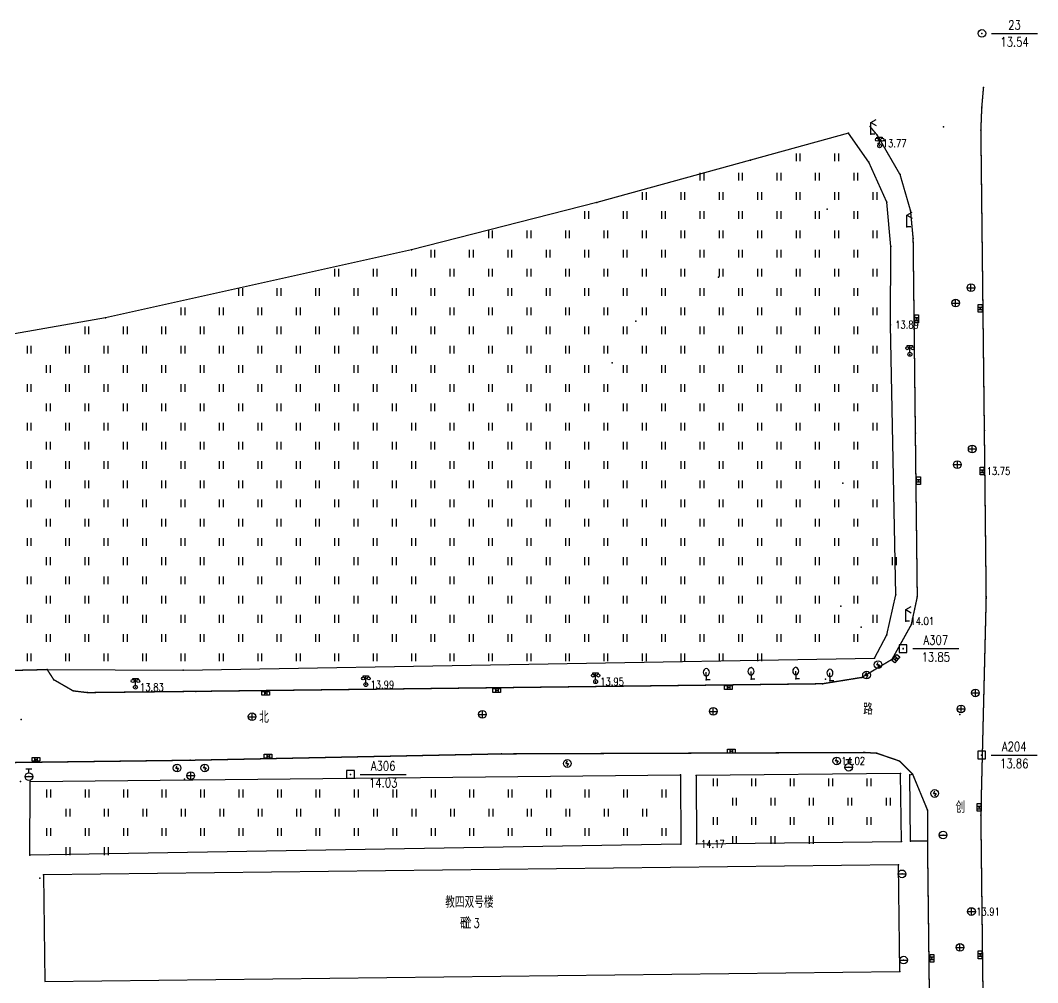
# Model space of a CAD drawing. Extents: x 953 to 1488, y 1110 to 1509.
# Drawn here: x 1354.7 to 1487, y 1383.7 to 1508.8 of the extents above; entities that cross this region are included whole.
import ezdxf
from ezdxf.enums import TextEntityAlignment as Align

# ---------------------------------------------------------------- set-up
doc = ezdxf.new("R2010")
doc.units = 0
doc.header["$LTSCALE"] = 0.5
doc.header["$PDSIZE"] = 0.2
doc.layers.get('0').update_dxf_attribs({"linetype": 'CONTINUOUS'})
for name, color, linetype in [('DLDW', 11, 'CONTINUOUS'), ('DLSS', 4, 'CONTINUOUS'), ('GCD', 1, 'CONTINUOUS'), ('GXYZ', 2, 'CONTINUOUS'), ('JMD', 6, 'CONTINUOUS'), ('KZD', 1, 'CONTINUOUS'), ('SXSS', 5, 'CONTINUOUS'), ('ZBTZ', 3, 'CONTINUOUS'), ('ZDH', 1, 'CONTINUOUS')]:
    doc.layers.add(name, color=color, linetype=linetype)
doc.styles.add('HZ', font='rs.shx', dxfattribs={"width": 0.8, "bigfont": 'hztxt.shx'})
doc.linetypes.add('1161', pattern='A,0,[149,AAA.SHX,S=0.15,R=0,X=0,Y=0],-1.6', length=1.6)

# ---------------------------------------------------------------- blocks, each defined once
blk = doc.blocks.new('gc097')
for p, q in [((-0.7, 2), (-0.7, 2.3)), ((-0.7, 2.3), (0.7, 2.3)), ((0, 0.5), (0, 2.3)), ((0.7, 2.3), (0.7, 2))]:
    blk.add_line(p, q)
for centre, radius in [((-0.7, 1.6), 0.4), ((0, 0), 0.5), ((0.73, 1.6), 0.4)]:
    blk.add_circle(centre, radius)
blk = doc.blocks.new('gc052')
for p, q in [((0, 3), (1.39, 3.8)), ((0, 3), (1.39, 2.2)), ((0, 0), (0, 3)), ((1, 0), (0, 0))]:
    blk.add_line(p, q)
blk = doc.blocks.new('gc133')
for p, q in [((-1, 0), (1, 0)), ((-0.8, 2), (0.8, 2)), ((0, 1), (0, 2))]:
    blk.add_line(p, q)
blk.add_circle((0, 0), 1)
blk = doc.blocks.new('gc042')
blk.add_line((-1, 0), (1, 0))
blk.add_circle((0, 0), 1)
blk = doc.blocks.new('gc041')
for p, q in [((-1, 0.5), (1, 0.5)), ((-1, -0.5), (-1, 0.5)), ((-0.33, 0.5), (-0.33, -0.5)), ((0.33, 0.5), (0.33, -0.5)), ((1, 0.5), (1, -0.5)), ((1, -0.5), (-1, -0.5))]:
    blk.add_line(p, q)
blk = doc.blocks.new('gc043')
for p, q in [((-1, 0), (1, 0)), ((0, -1), (0, 1))]:
    blk.add_line(p, q)
blk.add_circle((0, 0), 1)
blk = doc.blocks.new('gc050')
for p, q in [((-0.35, 0), (0.05, 0.69)), ((-0.35, 0), (0.35, 0)), ((0.35, 0), (-0.06, -0.69))]:
    blk.add_line(p, q)
blk.add_circle((0, 0), 1)
blk = doc.blocks.new('gc143')
for p, q in [((0, 1), (0, 2)), ((0, 1), (0, 0)), ((1, 0), (0, 0))]:
    blk.add_line(p, q)
for centre, start, end in [((0.225, 2), 102.68038, 257.31962), ((-0.225, 2), 282.68038, 77.31962)]:
    blk.add_arc(centre, 1.025, start, end)
blk = doc.blocks.new('GC200')
at = {"linetype": 'Continuous', "const_width": 0.2, "flags": 128}
blk.add_lwpolyline([(-0.1, 0, 1), (0.1, 0, 1)], format="xyb", close=True, dxfattribs=at)
blk = doc.blocks.new('gc257')
blk.add_circle((0, 0), 1)
blk.add_point((0, 0))
blk = doc.blocks.new('gc323')
at = {"flags": 128}
for points in [[(-0.5, 0), (-0.5, 2)], [(0.5, 0), (0.5, 2)]]:
    blk.add_lwpolyline(points, dxfattribs=at)
blk = doc.blocks.new('gc261')
blk.add_lwpolyline([(-1, -1), (1, -1), (1, 1), (-1, 1)], close=True)
blk.add_point((0, 0))

msp = doc.modelspace()

# ---------------------------------------------------------------- linework, layer by layer
at = {"layer": 'DLSS', "linetype": 'Continuous', "const_width": 0.175, "flags": 128}
for points in [[(1480.04, 1455.48), (1479.59, 1494.5), (1479.7, 1497.43), (1479.93, 1500.09)], [(1471.07, 1455.12), (1470.78, 1480.43), (1470.44, 1484.05), (1469.08, 1488.74), (1466.12, 1493.86), (1465.18, 1494.98)], [(1480.04, 1455.48), (1480.28, 1433.69), (1479.59, 1405.43), (1481.85, 1213.92)], [(1216.91, 1400.79), (1219.98, 1407.4), (1229.42, 1410.8), (1250.92, 1411.11), (1311.19, 1411.75), (1376.78, 1412.59), (1417.27, 1413.42), (1464.48, 1413.6), (1466.04, 1413.51), (1469.01, 1412.49), (1470.72, 1410.79), (1472.65, 1406.1), (1472.65, 1402.07), (1472.92, 1379.64)]]:
    msp.add_lwpolyline(points, dxfattribs=at)
at = {"layer": 'DLSS', "linetype": 'Continuous', "const_width": 0.175}
msp.add_lwpolyline([(1312.17, 1420.88), (1342.36, 1421.26), (1344.89, 1422.42), (1346.16, 1424.1), (1358.18, 1424.38), (1359.03, 1423.07), (1361.56, 1421.61), (1363.41, 1421.39), (1377.49, 1421.55), (1459.01, 1422.54), (1464.1, 1423.36), (1468.03, 1425.71), (1470.54, 1430.22), (1471.32, 1433.84), (1471.07, 1455.12)], dxfattribs=at)
at = {"layer": 'JMD', "linetype": 'Continuous', "flags": 128}
msp.add_lwpolyline([(1469.04, 1385.14), (1468.89, 1399.01), (1357.71, 1397.71), (1357.85, 1383.84), (1469.04, 1385.14)], dxfattribs=at)
msp.add_lwpolyline([(1469.04, 1385.14), (1468.89, 1399.01), (1357.71, 1397.71), (1357.85, 1383.84), (1469.04, 1385.14)], close=True, dxfattribs=at)
at = {"layer": 'KZD', "linetype": 'Continuous'}
for p, q in [((1480.97, 1507.1), (1486.97, 1507.1)), ((1470.73, 1427.12), (1476.73, 1427.12)), ((1480.93, 1413.27), (1486.93, 1413.27)), ((1398.87, 1410.76), (1404.87, 1410.76))]:
    msp.add_line(p, q, dxfattribs=at)
at = {"layer": 'ZBTZ', "linetype": '1161', "flags": 128}
for points, elevation in [([(1263.62, 1454.82), (1263.76, 1453.1), (1263.64, 1451.38), (1263.26, 1449.65), (1261.82, 1446.54), (1260.73, 1445.12), (1259.13, 1443.64), (1257.21, 1442.44), (1255.4, 1441.71), (1252.95, 1441.23), (1238.35, 1441.23), (1238.68, 1422.98), (1300.54, 1423.7), (1346.16, 1424.1), (1358.18, 1424.38), (1375.85, 1424.32), (1465.77, 1425.88), (1467.37, 1428.92), (1468.51, 1434.12), (1467.84, 1469.22), (1467.89, 1479.38), (1467.38, 1485.16), (1465, 1490.37), (1462.39, 1494.15), (1449.62, 1490.62), (1429.63, 1485.1), (1405.55, 1478.96), (1365.77, 1470.11), (1319.37, 1461.96), (1282.45, 1456.92), (1263.62, 1454.82)], 10.8), ([(1442.57, 1410.59), (1442.59, 1401.71), (1469.26, 1402.03), (1469.14, 1410.86)], 14.03)]:
    msp.add_lwpolyline(points, close=True, dxfattribs=dict(at, elevation=elevation))
for points in [[(1355.98, 1409.81), (1440.53, 1410.69), (1440.59, 1401.69), (1355.9, 1400.27)], [(1472.65, 1402.07), (1470.46, 1402.06), (1470.37, 1410.69), (1470.72, 1410.79), (1472.65, 1406.1), (1472.65, 1402.07)]]:
    msp.add_lwpolyline(points, close=True, dxfattribs=at)
at = {"layer": 'ZDH', "linetype": 'Continuous'}
for p in [(1479.93, 1500.09, 13.53), (1479.7, 1497.43, 13.56), (1465.18, 1494.98, 13.61), (1474.74, 1494.95, 13.67), (1462.39, 1494.15, 13.83), (1465.3, 1494.02, 13.77), (1466.12, 1493.86, 13.62), (1479.59, 1494.5, 13.56), (1466.23, 1492.8, 13.77), (1466.42, 1492.48, 13.77), (1449.62, 1490.62, 14.42), (1465, 1490.37, 13.86), (1469.08, 1488.74, 13.62), (1429.63, 1485.1, 14.65), (1459.59, 1484.25, 14.88), (1467.38, 1485.16, 13.82), (1470.44, 1484.05, 13.64), (1469.98, 1481.96, 13.82), (1470.78, 1480.43, 13.66), (1405.55, 1478.96, 14.95), (1467.89, 1479.38, 13.83), (1445.48, 1475.41, 15.44), (1478.3, 1474.04, 13.7), (1476.31, 1472.04, 13.74), (1479.5, 1471.35, 13.68), (1365.77, 1470.11, 15.39), (1471.25, 1469.99, 13.7), (1434.73, 1469.69, 15.54), (1467.84, 1469.22, 13.89), (1470.36, 1465.37, 13.86), (1431.64, 1464.27, 15.67), (1480.04, 1455.48, 13.72), (1471.07, 1455.12, 13.73), (1478.46, 1453.07, 13.76), (1476.53, 1451.03, 13.8), (1479.74, 1450.19, 13.74), (1461.62, 1448.6, 15.53), (1471.49, 1448.94, 13.75), (1468.51, 1434.12, 14), (1471.32, 1433.84, 13.81), (1480.28, 1433.69, 13.8), (1461.37, 1432.62, 15.93), (1469.82, 1430.68, 14.01), (1470.54, 1430.22, 13.86), (1464.04, 1429.89, 14.66), (1467.37, 1428.92, 14.03), (1469.48, 1427.1, 13.85), (1469.5, 1427.12, 13.85), (1465.77, 1425.88, 13.98), (1466.22, 1425.02, 13.93), (1468.03, 1425.71, 13.81), (1468.54, 1425.8, 13.83), (1358.18, 1424.38, 13.64), (1375.85, 1424.32, 13.92), (1464.72, 1423.67, 13.88), (1359.03, 1423.07, 13.55), (1369.65, 1422.09, 13.83), (1399.62, 1422.43, 13.98), (1429.49, 1422.81, 13.95), (1443.88, 1423.03, 13.11), (1449.7, 1423.14, 13.18), (1455.52, 1423.18, 13.22), (1459.01, 1422.54, 13.86), (1459.39, 1423.12, 17.2), (1459.96, 1422.94, 13.44), (1464.1, 1423.36, 13.87), (1361.56, 1421.61, 13.55), (1363.41, 1421.39, 13.58), (1377.49, 1421.55, 13.77), (1386.58, 1421.3, 13.8), (1416.64, 1421.67, 13.82), (1446.76, 1422.05, 13.81), (1478.88, 1421.35, 13.95), (1384.82, 1418.25, 13.87), (1414.77, 1418.56, 13.91), (1444.79, 1418.95, 13.9), (1476.87, 1418.52, 13.96), (1477.01, 1419.27, 13.99), (1354.78, 1417.88, 13.5), (1386.9, 1413.12, 13.8), (1417.27, 1413.42, 13.85), (1447.13, 1413.77, 13.84), (1464.48, 1413.6, 13.86), (1466.04, 1413.51, 13.87), (1479.66, 1413.24, 13.88), (1479.68, 1413.26, 13.86), (1356.71, 1412.71, 13.49), (1375.07, 1411.58, 13.9), (1376.78, 1412.59, 13.77), (1378.67, 1411.6, 13.93), (1425.8, 1412.17, 14.02), (1460.85, 1412.51, 14.02), (1462.41, 1411.68, 13.13), (1469.01, 1412.49, 13.89), (1355.8, 1410.46, 12.83), (1376.85, 1410.59, 13.92), (1440.53, 1410.69, 14.02), (1442.57, 1410.59, 14.03), (1469.14, 1410.86, 13.99), (1470.37, 1410.69, 13.99), (1470.72, 1410.79, 13.87), (1354.7, 1409.82, 13.6), (1355.98, 1409.81, 13.61), (1376.02, 1410.14, 13.93), (1473.59, 1408.27, 13.86), (1479.37, 1406.46, 13.82), (1472.65, 1406.1, 13.86), (1479.59, 1405.43, 13.81), (1474.68, 1402.87, 13.84), (1440.59, 1401.69, 14.16), (1442.59, 1401.71, 14.17), (1469.26, 1402.03, 14.15), (1470.46, 1402.06, 14.13), (1472.65, 1402.07, 13.84), (1355.9, 1400.27, 14.2), (1468.89, 1399.01, 14.33), (1357.22, 1397.27, 14.32), (1357.71, 1397.71, 19.72), (1469.34, 1397.82, 14.35), (1478.37, 1392.92, 13.91), (1476.87, 1388.25, 13.95), (1469.54, 1386.61, 14.35), (1473.23, 1386.85, 13.92), (1479.48, 1387.29, 13.87), (1469.04, 1385.14, 14.35)]:
    msp.add_point(p, dxfattribs=at)

# ---------------------------------------------------------------- block references
at = {"layer": 'DLDW', "linetype": 'Continuous', "xscale": 0.5, "yscale": 0.5}
for p in [(1466.42, 1492.48, 13.77), (1470.36, 1465.37, 13.86), (1399.62, 1422.43, 13.98), (1429.49, 1422.81, 13.95), (1369.65, 1422.09, 13.83)]:
    msp.add_blockref('gc097', p, dxfattribs=at)
at = {"layer": 'DLSS', "linetype": 'Continuous', "xscale": 0.5, "yscale": 0.5}
for p in [(1465.3, 1494.02, 13.77), (1469.98, 1481.96, 13.82), (1469.82, 1430.68, 14.01)]:
    msp.add_blockref('gc052', p, dxfattribs=at)
at = {"layer": 'GCD', "linetype": 'Continuous'}
ref = msp.add_blockref('GC200', (1466.23, 1492.8, 13.77), dxfattribs=dict(at, xscale=0.5, yscale=0.5, zscale=0.5))
ref.add_attrib('height', '13.77', dxfattribs={"linetype": 'Continuous', "height": 1, "style": 'HZ', "width": 0.8}).set_placement((1466.83, 1492.8, 13.77), align=Align.MIDDLE_LEFT)
ref = msp.add_blockref('GC200', (1467.84, 1469.22, 13.89), dxfattribs=dict(at, xscale=0.5, yscale=0.5, zscale=0.5))
ref.add_attrib('height', '13.89', dxfattribs={"linetype": 'Continuous', "height": 1, "style": 'HZ', "width": 0.8}).set_placement((1468.44, 1469.22, 13.89), align=Align.MIDDLE_LEFT)
ref = msp.add_blockref('GC200', (1479.74, 1450.19, 13.74), dxfattribs=dict(at, xscale=0.5, yscale=0.5, zscale=0.5))
ref.add_attrib('height', '13.75', dxfattribs={"linetype": 'Continuous', "height": 1, "style": 'HZ', "width": 0.8}).set_placement((1480.34, 1450.19, 13.74), align=Align.MIDDLE_LEFT)
ref = msp.add_blockref('GC200', (1469.82, 1430.68, 14.01), dxfattribs=dict(at, xscale=0.5, yscale=0.5, zscale=0.5))
ref.add_attrib('height', '14.01', dxfattribs={"linetype": 'Continuous', "height": 1, "style": 'HZ', "width": 0.8}).set_placement((1470.42, 1430.68, 14.01), align=Align.MIDDLE_LEFT)
ref = msp.add_blockref('GC200', (1369.65, 1422.09, 13.83), dxfattribs=dict(at, xscale=0.5, yscale=0.5, zscale=0.5))
ref.add_attrib('height', '13.83', dxfattribs={"linetype": 'Continuous', "height": 1, "style": 'HZ', "width": 0.8}).set_placement((1370.25, 1422.09, 13.83), align=Align.MIDDLE_LEFT)
ref = msp.add_blockref('GC200', (1399.62, 1422.43, 13.98), dxfattribs=dict(at, xscale=0.5, yscale=0.5, zscale=0.5))
ref.add_attrib('height', '13.99', dxfattribs={"linetype": 'Continuous', "height": 1, "style": 'HZ', "width": 0.8}).set_placement((1400.22, 1422.43, 13.98), align=Align.MIDDLE_LEFT)
ref = msp.add_blockref('GC200', (1429.49, 1422.81, 13.95), dxfattribs=dict(at, xscale=0.5, yscale=0.5, zscale=0.5))
ref.add_attrib('height', '13.95', dxfattribs={"linetype": 'Continuous', "height": 1, "style": 'HZ', "width": 0.8}).set_placement((1430.09, 1422.81, 13.95), align=Align.MIDDLE_LEFT)
ref = msp.add_blockref('GC200', (1460.85, 1412.51, 14.02), dxfattribs=dict(at, xscale=0.5, yscale=0.5, zscale=0.5))
ref.add_attrib('height', '14.02', dxfattribs={"linetype": 'Continuous', "height": 1, "style": 'HZ', "width": 0.8}).set_placement((1461.45, 1412.51, 14.02), align=Align.MIDDLE_LEFT)
ref = msp.add_blockref('GC200', (1442.59, 1401.71, 14.17), dxfattribs=dict(at, xscale=0.5, yscale=0.5, zscale=0.5))
ref.add_attrib('height', '14.17', dxfattribs={"linetype": 'Continuous', "height": 1, "style": 'HZ', "width": 0.8}).set_placement((1443.19, 1401.71, 14.17), align=Align.MIDDLE_LEFT)
ref = msp.add_blockref('GC200', (1478.37, 1392.92, 13.91), dxfattribs=dict(at, xscale=0.5, yscale=0.5, zscale=0.5))
ref.add_attrib('height', '13.91', dxfattribs={"linetype": 'Continuous', "height": 1, "style": 'HZ', "width": 0.8}).set_placement((1478.97, 1392.92, 13.91), align=Align.MIDDLE_LEFT)
at = {"layer": 'GXYZ', "linetype": 'Continuous', "xscale": 0.5, "yscale": 0.5}
for name, p in [('gc043', (1478.3, 1474.04, 13.7)), ('gc043', (1476.31, 1472.04, 13.74)), ('gc043', (1478.46, 1453.07, 13.76)), ('gc043', (1476.53, 1451.03, 13.8)), ('gc050', (1466.22, 1425.02, 13.93)), ('gc050', (1464.72, 1423.67, 13.88)), ('gc041', (1446.76, 1422.05, 13.81)), ('gc041', (1386.58, 1421.3, 13.8)), ('gc041', (1416.64, 1421.67, 13.82)), ('gc043', (1478.88, 1421.35, 13.95)), ('gc043', (1444.79, 1418.95, 13.9)), ('gc043', (1477.01, 1419.27, 13.99)), ('gc043', (1384.82, 1418.25, 13.87)), ('gc043', (1414.77, 1418.56, 13.91)), ('gc041', (1356.71, 1412.71, 13.49)), ('gc041', (1386.9, 1413.12, 13.8)), ('gc041', (1447.13, 1413.77, 13.84)), ('gc050', (1460.85, 1412.51, 14.02)), ('gc050', (1375.07, 1411.58, 13.9)), ('gc050', (1378.67, 1411.6, 13.93)), ('gc050', (1425.8, 1412.17, 14.02)), ('gc133', (1462.41, 1411.68, 13.13)), ('gc133', (1355.8, 1410.46, 12.83)), ('gc043', (1376.85, 1410.59, 13.92)), ('gc050', (1473.59, 1408.27, 13.86)), ('gc042', (1474.68, 1402.87, 13.84)), ('gc042', (1469.34, 1397.82, 14.35)), ('gc043', (1478.37, 1392.92, 13.91)), ('gc043', (1476.87, 1388.25, 13.95)), ('gc042', (1469.54, 1386.61, 14.35))]:
    msp.add_blockref(name, p, dxfattribs=at)
at = {"layer": 'GXYZ', "linetype": 'Continuous'}
for p, xscale, yscale, rotation in [((1479.5, 1471.35, 13.68), 0.5, 0.5, 90), ((1471.25, 1469.99, 13.7), 0.5, 0.5, 90), ((1479.74, 1450.19, 13.74), 0.5, 0.5, 90), ((1471.49, 1448.94, 13.75), 0.5, 0.5, 90), ((1468.54, 1425.8, 13.83), 0.5000000000000379, 0.5000000000000379, 49.97968502009705), ((1479.37, 1406.46, 13.82), 0.5, 0.5, 90), ((1479.48, 1387.29, 13.87), 0.5, 0.5, 90), ((1473.23, 1386.85, 13.92), 0.5, 0.5, 90)]:
    msp.add_blockref('gc041', p, dxfattribs=dict(at, xscale=xscale, yscale=yscale, rotation=rotation))
at = {"layer": 'KZD', "linetype": 'Continuous', "xscale": 0.5, "yscale": 0.5}
for name, p in [('gc257', (1479.72, 1507.1, 13.54)), ('gc261', (1469.48, 1427.12, 13.85)), ('gc261', (1479.68, 1413.27, 13.86)), ('gc261', (1397.62, 1410.76, 14.03))]:
    msp.add_blockref(name, p, dxfattribs=at)
at = {"layer": 'ZBTZ', "linetype": 'Continuous', "xscale": 0.5, "yscale": 0.5}
for name, p in [('gc323', (1455.85, 1490.48)), ('gc323', (1460.85, 1490.48)), ('gc323', (1443.35, 1487.98)), ('gc323', (1448.35, 1487.98)), ('gc323', (1453.35, 1487.98)), ('gc323', (1458.35, 1487.98)), ('gc323', (1463.35, 1487.98)), ('gc323', (1435.85, 1485.48)), ('gc323', (1440.85, 1485.48)), ('gc323', (1445.85, 1485.48)), ('gc323', (1450.85, 1485.48)), ('gc323', (1455.85, 1485.48)), ('gc323', (1460.85, 1485.48)), ('gc323', (1465.85, 1485.48)), ('gc323', (1428.35, 1482.98)), ('gc323', (1433.35, 1482.98)), ('gc323', (1438.35, 1482.98)), ('gc323', (1443.35, 1482.98)), ('gc323', (1448.35, 1482.98)), ('gc323', (1453.35, 1482.98)), ('gc323', (1458.35, 1482.98)), ('gc323', (1463.35, 1482.98)), ('gc323', (1415.85, 1480.48)), ('gc323', (1420.85, 1480.48)), ('gc323', (1425.85, 1480.48)), ('gc323', (1430.85, 1480.48)), ('gc323', (1435.85, 1480.48)), ('gc323', (1440.85, 1480.48)), ('gc323', (1445.85, 1480.48)), ('gc323', (1450.85, 1480.48)), ('gc323', (1455.85, 1480.48)), ('gc323', (1460.85, 1480.48)), ('gc323', (1465.85, 1480.48)), ('gc323', (1408.35, 1477.98)), ('gc323', (1413.35, 1477.98)), ('gc323', (1418.35, 1477.98)), ('gc323', (1423.35, 1477.98)), ('gc323', (1428.35, 1477.98)), ('gc323', (1433.35, 1477.98)), ('gc323', (1438.35, 1477.98)), ('gc323', (1443.35, 1477.98)), ('gc323', (1448.35, 1477.98)), ('gc323', (1453.35, 1477.98)), ('gc323', (1458.35, 1477.98)), ('gc323', (1463.35, 1477.98)), ('gc323', (1395.85, 1475.48)), ('gc323', (1400.85, 1475.48)), ('gc323', (1405.85, 1475.48)), ('gc323', (1410.85, 1475.48)), ('gc323', (1415.85, 1475.48)), ('gc323', (1420.85, 1475.48)), ('gc323', (1425.85, 1475.48)), ('gc323', (1430.85, 1475.48)), ('gc323', (1435.85, 1475.48)), ('gc323', (1440.85, 1475.48)), ('gc323', (1445.85, 1475.48)), ('gc323', (1450.85, 1475.48)), ('gc323', (1455.85, 1475.48)), ('gc323', (1460.85, 1475.48)), ('gc323', (1465.85, 1475.48)), ('gc323', (1383.35, 1472.98)), ('gc323', (1388.35, 1472.98)), ('gc323', (1393.35, 1472.98)), ('gc323', (1398.35, 1472.98)), ('gc323', (1403.35, 1472.98)), ('gc323', (1408.35, 1472.98)), ('gc323', (1413.35, 1472.98)), ('gc323', (1418.35, 1472.98)), ('gc323', (1423.35, 1472.98)), ('gc323', (1428.35, 1472.98)), ('gc323', (1433.35, 1472.98)), ('gc323', (1438.35, 1472.98)), ('gc323', (1443.35, 1472.98)), ('gc323', (1448.35, 1472.98)), ('gc323', (1453.35, 1472.98)), ('gc323', (1458.35, 1472.98)), ('gc323', (1463.35, 1472.98)), ('gc323', (1375.85, 1470.48)), ('gc323', (1380.85, 1470.48)), ('gc323', (1385.85, 1470.48)), ('gc323', (1390.85, 1470.48)), ('gc323', (1395.85, 1470.48)), ('gc323', (1400.85, 1470.48)), ('gc323', (1405.85, 1470.48)), ('gc323', (1410.85, 1470.48)), ('gc323', (1415.85, 1470.48)), ('gc323', (1420.85, 1470.48)), ('gc323', (1425.85, 1470.48)), ('gc323', (1430.85, 1470.48)), ('gc323', (1435.85, 1470.48)), ('gc323', (1440.85, 1470.48)), ('gc323', (1445.85, 1470.48)), ('gc323', (1450.85, 1470.48)), ('gc323', (1455.85, 1470.48)), ('gc323', (1460.85, 1470.48)), ('gc323', (1465.85, 1470.48)), ('gc323', (1363.35, 1467.98)), ('gc323', (1368.35, 1467.98)), ('gc323', (1373.35, 1467.98)), ('gc323', (1378.35, 1467.98)), ('gc323', (1383.35, 1467.98)), ('gc323', (1388.35, 1467.98)), ('gc323', (1393.35, 1467.98)), ('gc323', (1398.35, 1467.98)), ('gc323', (1403.35, 1467.98)), ('gc323', (1408.35, 1467.98)), ('gc323', (1413.35, 1467.98)), ('gc323', (1418.35, 1467.98)), ('gc323', (1423.35, 1467.98)), ('gc323', (1428.35, 1467.98)), ('gc323', (1433.35, 1467.98)), ('gc323', (1438.35, 1467.98)), ('gc323', (1443.35, 1467.98)), ('gc323', (1448.35, 1467.98)), ('gc323', (1453.35, 1467.98)), ('gc323', (1458.35, 1467.98)), ('gc323', (1463.35, 1467.98)), ('gc323', (1355.85, 1465.48)), ('gc323', (1360.85, 1465.48)), ('gc323', (1365.85, 1465.48)), ('gc323', (1370.85, 1465.48)), ('gc323', (1375.85, 1465.48)), ('gc323', (1380.85, 1465.48)), ('gc323', (1385.85, 1465.48)), ('gc323', (1390.85, 1465.48)), ('gc323', (1395.85, 1465.48)), ('gc323', (1400.85, 1465.48)), ('gc323', (1405.85, 1465.48)), ('gc323', (1410.85, 1465.48)), ('gc323', (1415.85, 1465.48)), ('gc323', (1420.85, 1465.48)), ('gc323', (1425.85, 1465.48)), ('gc323', (1430.85, 1465.48)), ('gc323', (1435.85, 1465.48)), ('gc323', (1440.85, 1465.48)), ('gc323', (1445.85, 1465.48)), ('gc323', (1450.85, 1465.48)), ('gc323', (1455.85, 1465.48)), ('gc323', (1460.85, 1465.48)), ('gc323', (1465.85, 1465.48)), ('gc323', (1358.35, 1462.98)), ('gc323', (1363.35, 1462.98)), ('gc323', (1368.35, 1462.98)), ('gc323', (1373.35, 1462.98)), ('gc323', (1378.35, 1462.98)), ('gc323', (1383.35, 1462.98)), ('gc323', (1388.35, 1462.98)), ('gc323', (1393.35, 1462.98)), ('gc323', (1398.35, 1462.98)), ('gc323', (1403.35, 1462.98)), ('gc323', (1408.35, 1462.98)), ('gc323', (1413.35, 1462.98)), ('gc323', (1418.35, 1462.98)), ('gc323', (1423.35, 1462.98)), ('gc323', (1428.35, 1462.98)), ('gc323', (1433.35, 1462.98)), ('gc323', (1438.35, 1462.98)), ('gc323', (1443.35, 1462.98)), ('gc323', (1448.35, 1462.98)), ('gc323', (1453.35, 1462.98)), ('gc323', (1458.35, 1462.98)), ('gc323', (1463.35, 1462.98)), ('gc323', (1355.85, 1460.48)), ('gc323', (1360.85, 1460.48)), ('gc323', (1365.85, 1460.48)), ('gc323', (1370.85, 1460.48)), ('gc323', (1375.85, 1460.48)), ('gc323', (1380.85, 1460.48)), ('gc323', (1385.85, 1460.48)), ('gc323', (1390.85, 1460.48)), ('gc323', (1395.85, 1460.48)), ('gc323', (1400.85, 1460.48)), ('gc323', (1405.85, 1460.48)), ('gc323', (1410.85, 1460.48)), ('gc323', (1415.85, 1460.48)), ('gc323', (1420.85, 1460.48)), ('gc323', (1425.85, 1460.48)), ('gc323', (1430.85, 1460.48)), ('gc323', (1435.85, 1460.48)), ('gc323', (1440.85, 1460.48)), ('gc323', (1445.85, 1460.48)), ('gc323', (1450.85, 1460.48)), ('gc323', (1455.85, 1460.48)), ('gc323', (1460.85, 1460.48)), ('gc323', (1465.85, 1460.48)), ('gc323', (1358.35, 1457.98)), ('gc323', (1363.35, 1457.98)), ('gc323', (1368.35, 1457.98)), ('gc323', (1373.35, 1457.98)), ('gc323', (1378.35, 1457.98)), ('gc323', (1383.35, 1457.98)), ('gc323', (1388.35, 1457.98)), ('gc323', (1393.35, 1457.98)), ('gc323', (1398.35, 1457.98)), ('gc323', (1403.35, 1457.98)), ('gc323', (1408.35, 1457.98)), ('gc323', (1413.35, 1457.98)), ('gc323', (1418.35, 1457.98)), ('gc323', (1423.35, 1457.98)), ('gc323', (1428.35, 1457.98)), ('gc323', (1433.35, 1457.98)), ('gc323', (1438.35, 1457.98)), ('gc323', (1443.35, 1457.98)), ('gc323', (1448.35, 1457.98)), ('gc323', (1453.35, 1457.98)), ('gc323', (1458.35, 1457.98)), ('gc323', (1463.35, 1457.98)), ('gc323', (1355.85, 1455.48)), ('gc323', (1360.85, 1455.48)), ('gc323', (1365.85, 1455.48)), ('gc323', (1370.85, 1455.48)), ('gc323', (1375.85, 1455.48)), ('gc323', (1380.85, 1455.48)), ('gc323', (1385.85, 1455.48)), ('gc323', (1390.85, 1455.48)), ('gc323', (1395.85, 1455.48)), ('gc323', (1400.85, 1455.48)), ('gc323', (1405.85, 1455.48)), ('gc323', (1410.85, 1455.48)), ('gc323', (1415.85, 1455.48)), ('gc323', (1420.85, 1455.48)), ('gc323', (1425.85, 1455.48)), ('gc323', (1430.85, 1455.48)), ('gc323', (1435.85, 1455.48)), ('gc323', (1440.85, 1455.48)), ('gc323', (1445.85, 1455.48)), ('gc323', (1450.85, 1455.48)), ('gc323', (1455.85, 1455.48)), ('gc323', (1460.85, 1455.48)), ('gc323', (1465.85, 1455.48)), ('gc323', (1358.35, 1452.98)), ('gc323', (1363.35, 1452.98)), ('gc323', (1368.35, 1452.98)), ('gc323', (1373.35, 1452.98)), ('gc323', (1378.35, 1452.98)), ('gc323', (1383.35, 1452.98)), ('gc323', (1388.35, 1452.98)), ('gc323', (1393.35, 1452.98)), ('gc323', (1398.35, 1452.98)), ('gc323', (1403.35, 1452.98)), ('gc323', (1408.35, 1452.98)), ('gc323', (1413.35, 1452.98)), ('gc323', (1418.35, 1452.98)), ('gc323', (1423.35, 1452.98)), ('gc323', (1428.35, 1452.98)), ('gc323', (1433.35, 1452.98)), ('gc323', (1438.35, 1452.98)), ('gc323', (1443.35, 1452.98)), ('gc323', (1448.35, 1452.98)), ('gc323', (1453.35, 1452.98)), ('gc323', (1458.35, 1452.98)), ('gc323', (1463.35, 1452.98)), ('gc323', (1355.85, 1450.48)), ('gc323', (1360.85, 1450.48)), ('gc323', (1365.85, 1450.48)), ('gc323', (1370.85, 1450.48)), ('gc323', (1375.85, 1450.48)), ('gc323', (1380.85, 1450.48)), ('gc323', (1385.85, 1450.48)), ('gc323', (1390.85, 1450.48)), ('gc323', (1395.85, 1450.48)), ('gc323', (1400.85, 1450.48)), ('gc323', (1405.85, 1450.48)), ('gc323', (1410.85, 1450.48)), ('gc323', (1415.85, 1450.48)), ('gc323', (1420.85, 1450.48)), ('gc323', (1425.85, 1450.48)), ('gc323', (1430.85, 1450.48)), ('gc323', (1435.85, 1450.48)), ('gc323', (1440.85, 1450.48)), ('gc323', (1445.85, 1450.48)), ('gc323', (1450.85, 1450.48)), ('gc323', (1455.85, 1450.48)), ('gc323', (1460.85, 1450.48)), ('gc323', (1465.85, 1450.48)), ('gc323', (1358.35, 1447.98)), ('gc323', (1363.35, 1447.98)), ('gc323', (1368.35, 1447.98)), ('gc323', (1373.35, 1447.98)), ('gc323', (1378.35, 1447.98)), ('gc323', (1383.35, 1447.98)), ('gc323', (1388.35, 1447.98)), ('gc323', (1393.35, 1447.98)), ('gc323', (1398.35, 1447.98)), ('gc323', (1403.35, 1447.98)), ('gc323', (1408.35, 1447.98)), ('gc323', (1413.35, 1447.98)), ('gc323', (1418.35, 1447.98)), ('gc323', (1423.35, 1447.98)), ('gc323', (1428.35, 1447.98)), ('gc323', (1433.35, 1447.98)), ('gc323', (1438.35, 1447.98)), ('gc323', (1443.35, 1447.98)), ('gc323', (1448.35, 1447.98)), ('gc323', (1453.35, 1447.98)), ('gc323', (1458.35, 1447.98)), ('gc323', (1463.35, 1447.98)), ('gc323', (1355.85, 1445.48)), ('gc323', (1360.85, 1445.48)), ('gc323', (1365.85, 1445.48)), ('gc323', (1370.85, 1445.48)), ('gc323', (1375.85, 1445.48)), ('gc323', (1380.85, 1445.48)), ('gc323', (1385.85, 1445.48)), ('gc323', (1390.85, 1445.48)), ('gc323', (1395.85, 1445.48)), ('gc323', (1400.85, 1445.48)), ('gc323', (1405.85, 1445.48)), ('gc323', (1410.85, 1445.48)), ('gc323', (1415.85, 1445.48)), ('gc323', (1420.85, 1445.48)), ('gc323', (1425.85, 1445.48)), ('gc323', (1430.85, 1445.48)), ('gc323', (1435.85, 1445.48)), ('gc323', (1440.85, 1445.48)), ('gc323', (1445.85, 1445.48)), ('gc323', (1450.85, 1445.48)), ('gc323', (1455.85, 1445.48)), ('gc323', (1460.85, 1445.48)), ('gc323', (1465.85, 1445.48)), ('gc323', (1358.35, 1442.98)), ('gc323', (1363.35, 1442.98)), ('gc323', (1368.35, 1442.98)), ('gc323', (1373.35, 1442.98)), ('gc323', (1378.35, 1442.98)), ('gc323', (1383.35, 1442.98)), ('gc323', (1388.35, 1442.98)), ('gc323', (1393.35, 1442.98)), ('gc323', (1398.35, 1442.98)), ('gc323', (1403.35, 1442.98)), ('gc323', (1408.35, 1442.98)), ('gc323', (1413.35, 1442.98)), ('gc323', (1418.35, 1442.98)), ('gc323', (1423.35, 1442.98)), ('gc323', (1428.35, 1442.98)), ('gc323', (1433.35, 1442.98)), ('gc323', (1438.35, 1442.98)), ('gc323', (1443.35, 1442.98)), ('gc323', (1448.35, 1442.98)), ('gc323', (1453.35, 1442.98)), ('gc323', (1458.35, 1442.98)), ('gc323', (1463.35, 1442.98)), ('gc323', (1355.85, 1440.48)), ('gc323', (1360.85, 1440.48)), ('gc323', (1365.85, 1440.48)), ('gc323', (1370.85, 1440.48)), ('gc323', (1375.85, 1440.48)), ('gc323', (1380.85, 1440.48)), ('gc323', (1385.85, 1440.48)), ('gc323', (1390.85, 1440.48)), ('gc323', (1395.85, 1440.48)), ('gc323', (1400.85, 1440.48)), ('gc323', (1405.85, 1440.48)), ('gc323', (1410.85, 1440.48)), ('gc323', (1415.85, 1440.48)), ('gc323', (1420.85, 1440.48)), ('gc323', (1425.85, 1440.48)), ('gc323', (1430.85, 1440.48)), ('gc323', (1435.85, 1440.48)), ('gc323', (1440.85, 1440.48)), ('gc323', (1445.85, 1440.48)), ('gc323', (1450.85, 1440.48)), ('gc323', (1455.85, 1440.48)), ('gc323', (1460.85, 1440.48)), ('gc323', (1465.85, 1440.48)), ('gc323', (1358.35, 1437.98)), ('gc323', (1363.35, 1437.98)), ('gc323', (1368.35, 1437.98)), ('gc323', (1373.35, 1437.98)), ('gc323', (1378.35, 1437.98)), ('gc323', (1383.35, 1437.98)), ('gc323', (1388.35, 1437.98)), ('gc323', (1393.35, 1437.98)), ('gc323', (1398.35, 1437.98)), ('gc323', (1403.35, 1437.98)), ('gc323', (1408.35, 1437.98)), ('gc323', (1413.35, 1437.98)), ('gc323', (1418.35, 1437.98)), ('gc323', (1423.35, 1437.98)), ('gc323', (1428.35, 1437.98)), ('gc323', (1433.35, 1437.98)), ('gc323', (1438.35, 1437.98)), ('gc323', (1443.35, 1437.98)), ('gc323', (1448.35, 1437.98)), ('gc323', (1453.35, 1437.98)), ('gc323', (1458.35, 1437.98)), ('gc323', (1463.35, 1437.98)), ('gc323', (1468.35, 1437.98)), ('gc323', (1355.85, 1435.48)), ('gc323', (1360.85, 1435.48)), ('gc323', (1365.85, 1435.48)), ('gc323', (1370.85, 1435.48)), ('gc323', (1375.85, 1435.48)), ('gc323', (1380.85, 1435.48)), ('gc323', (1385.85, 1435.48)), ('gc323', (1390.85, 1435.48)), ('gc323', (1395.85, 1435.48)), ('gc323', (1400.85, 1435.48)), ('gc323', (1405.85, 1435.48)), ('gc323', (1410.85, 1435.48)), ('gc323', (1415.85, 1435.48)), ('gc323', (1420.85, 1435.48)), ('gc323', (1425.85, 1435.48)), ('gc323', (1430.85, 1435.48)), ('gc323', (1435.85, 1435.48)), ('gc323', (1440.85, 1435.48)), ('gc323', (1445.85, 1435.48)), ('gc323', (1450.85, 1435.48)), ('gc323', (1455.85, 1435.48)), ('gc323', (1460.85, 1435.48)), ('gc323', (1465.85, 1435.48)), ('gc323', (1358.35, 1432.98)), ('gc323', (1363.35, 1432.98)), ('gc323', (1368.35, 1432.98)), ('gc323', (1373.35, 1432.98)), ('gc323', (1378.35, 1432.98)), ('gc323', (1383.35, 1432.98)), ('gc323', (1388.35, 1432.98)), ('gc323', (1393.35, 1432.98)), ('gc323', (1398.35, 1432.98)), ('gc323', (1403.35, 1432.98)), ('gc323', (1408.35, 1432.98)), ('gc323', (1413.35, 1432.98)), ('gc323', (1418.35, 1432.98)), ('gc323', (1423.35, 1432.98)), ('gc323', (1428.35, 1432.98)), ('gc323', (1433.35, 1432.98)), ('gc323', (1438.35, 1432.98)), ('gc323', (1443.35, 1432.98)), ('gc323', (1448.35, 1432.98)), ('gc323', (1453.35, 1432.98)), ('gc323', (1458.35, 1432.98)), ('gc323', (1463.35, 1432.98)), ('gc323', (1355.85, 1430.48)), ('gc323', (1360.85, 1430.48)), ('gc323', (1365.85, 1430.48)), ('gc323', (1370.85, 1430.48)), ('gc323', (1375.85, 1430.48)), ('gc323', (1380.85, 1430.48)), ('gc323', (1385.85, 1430.48)), ('gc323', (1390.85, 1430.48)), ('gc323', (1395.85, 1430.48)), ('gc323', (1400.85, 1430.48)), ('gc323', (1405.85, 1430.48)), ('gc323', (1410.85, 1430.48)), ('gc323', (1415.85, 1430.48)), ('gc323', (1420.85, 1430.48)), ('gc323', (1425.85, 1430.48)), ('gc323', (1430.85, 1430.48)), ('gc323', (1435.85, 1430.48)), ('gc323', (1440.85, 1430.48)), ('gc323', (1445.85, 1430.48)), ('gc323', (1450.85, 1430.48)), ('gc323', (1455.85, 1430.48)), ('gc323', (1460.85, 1430.48)), ('gc323', (1465.85, 1430.48)), ('gc323', (1358.35, 1427.98)), ('gc323', (1363.35, 1427.98)), ('gc323', (1368.35, 1427.98)), ('gc323', (1373.35, 1427.98)), ('gc323', (1378.35, 1427.98)), ('gc323', (1383.35, 1427.98)), ('gc323', (1388.35, 1427.98)), ('gc323', (1393.35, 1427.98)), ('gc323', (1398.35, 1427.98)), ('gc323', (1403.35, 1427.98)), ('gc323', (1408.35, 1427.98)), ('gc323', (1413.35, 1427.98)), ('gc323', (1418.35, 1427.98)), ('gc323', (1423.35, 1427.98)), ('gc323', (1428.35, 1427.98)), ('gc323', (1433.35, 1427.98)), ('gc323', (1438.35, 1427.98)), ('gc323', (1443.35, 1427.98)), ('gc323', (1448.35, 1427.98)), ('gc323', (1453.35, 1427.98)), ('gc323', (1458.35, 1427.98)), ('gc323', (1463.35, 1427.98)), ('gc323', (1355.85, 1425.48)), ('gc323', (1360.85, 1425.48)), ('gc323', (1365.85, 1425.48)), ('gc323', (1370.85, 1425.48)), ('gc323', (1375.85, 1425.48)), ('gc323', (1380.85, 1425.48)), ('gc323', (1385.85, 1425.48)), ('gc323', (1390.85, 1425.48)), ('gc323', (1395.85, 1425.48)), ('gc323', (1400.85, 1425.48)), ('gc323', (1405.85, 1425.48)), ('gc323', (1410.85, 1425.48)), ('gc323', (1415.85, 1425.48)), ('gc323', (1420.85, 1425.48)), ('gc323', (1425.85, 1425.48)), ('gc323', (1430.85, 1425.48)), ('gc323', (1435.85, 1425.48)), ('gc323', (1440.85, 1425.48)), ('gc323', (1445.85, 1425.48)), ('gc323', (1450.85, 1425.48)), ('gc143', (1443.88, 1423.03, 13.11)), ('gc143', (1449.7, 1423.14, 13.18)), ('gc143', (1455.52, 1423.18, 13.22)), ('gc143', (1459.96, 1422.94, 13.44)), ('gc323', (1445.07, 1409.21)), ('gc323', (1450.07, 1409.21)), ('gc323', (1455.07, 1409.21)), ('gc323', (1460.07, 1409.21)), ('gc323', (1465.07, 1409.21)), ('gc323', (1358.4, 1407.77)), ('gc323', (1363.4, 1407.77)), ('gc323', (1368.4, 1407.77)), ('gc323', (1373.4, 1407.77)), ('gc323', (1378.4, 1407.77)), ('gc323', (1383.4, 1407.77)), ('gc323', (1388.4, 1407.77)), ('gc323', (1393.4, 1407.77)), ('gc323', (1398.4, 1407.77)), ('gc323', (1403.4, 1407.77)), ('gc323', (1408.4, 1407.77)), ('gc323', (1413.4, 1407.77)), ('gc323', (1418.4, 1407.77)), ('gc323', (1423.4, 1407.77)), ('gc323', (1428.4, 1407.77)), ('gc323', (1433.4, 1407.77)), ('gc323', (1438.4, 1407.77)), ('gc323', (1447.57, 1406.71)), ('gc323', (1452.57, 1406.71)), ('gc323', (1457.57, 1406.71)), ('gc323', (1462.57, 1406.71)), ('gc323', (1467.57, 1406.71)), ('gc323', (1360.9, 1405.27)), ('gc323', (1365.9, 1405.27)), ('gc323', (1370.9, 1405.27)), ('gc323', (1375.9, 1405.27)), ('gc323', (1380.9, 1405.27)), ('gc323', (1385.9, 1405.27)), ('gc323', (1390.9, 1405.27)), ('gc323', (1395.9, 1405.27)), ('gc323', (1400.9, 1405.27)), ('gc323', (1405.9, 1405.27)), ('gc323', (1410.9, 1405.27)), ('gc323', (1415.9, 1405.27)), ('gc323', (1420.9, 1405.27)), ('gc323', (1425.9, 1405.27)), ('gc323', (1430.9, 1405.27)), ('gc323', (1435.9, 1405.27)), ('gc323', (1445.07, 1404.21)), ('gc323', (1450.07, 1404.21)), ('gc323', (1455.07, 1404.21)), ('gc323', (1460.07, 1404.21)), ('gc323', (1465.07, 1404.21)), ('gc323', (1358.4, 1402.77)), ('gc323', (1363.4, 1402.77)), ('gc323', (1368.4, 1402.77)), ('gc323', (1373.4, 1402.77)), ('gc323', (1378.4, 1402.77)), ('gc323', (1383.4, 1402.77)), ('gc323', (1388.4, 1402.77)), ('gc323', (1393.4, 1402.77)), ('gc323', (1398.4, 1402.77)), ('gc323', (1403.4, 1402.77)), ('gc323', (1408.4, 1402.77)), ('gc323', (1413.4, 1402.77)), ('gc323', (1418.4, 1402.77)), ('gc323', (1423.4, 1402.77)), ('gc323', (1428.4, 1402.77)), ('gc323', (1433.4, 1402.77)), ('gc323', (1438.4, 1402.77)), ('gc323', (1447.57, 1401.71)), ('gc323', (1452.57, 1401.71)), ('gc323', (1457.57, 1401.71)), ('gc323', (1360.9, 1400.27)), ('gc323', (1365.9, 1400.27))]:
    msp.add_blockref(name, p, dxfattribs=at)

# ---------------------------------------------------------------- texts
at = {"layer": 'JMD', "linetype": 'Continuous', "style": 'HZ', "width": 0.8}
msp.add_text('教四双号楼', height=1.5, dxfattribs=at).set_placement((1413.08, 1394.23), align=Align.MIDDLE)
for p in [(1413.12, 1391.42), (1413.37, 1391.42)]:
    msp.add_text('砼', height=1.5, dxfattribs=at).set_placement(p, align=Align.MIDDLE_RIGHT)
msp.add_text('3', height=1.2, dxfattribs=at).set_placement((1413.62, 1391.42), align=Align.MIDDLE_LEFT)
at = {"layer": 'KZD', "linetype": 'Continuous', "style": 'HZ', "width": 0.8}
for s, p in [('23', (1483.97, 1508.2)), ('13.54', (1483.97, 1506)), ('A307', (1473.73, 1428.22)), ('13.85', (1473.73, 1426.02)), ('A204', (1483.93, 1414.37)), ('A306', (1401.87, 1411.86)), ('13.86', (1483.93, 1412.17)), ('14.03', (1401.87, 1409.66))]:
    msp.add_text(s, height=1.2, dxfattribs=at).set_placement(p, align=Align.MIDDLE)
at = {"layer": 'SXSS', "linetype": 'Continuous', "style": 'HZ', "width": 0.8}
for s, p in [('路', (1464.28, 1418.5)), ('北', (1385.74, 1417.45)), ('创', (1476.29, 1405.75))]:
    msp.add_text(s, height=1.5, dxfattribs=at).set_placement(p)

doc.saveas('drawing.dxf')
